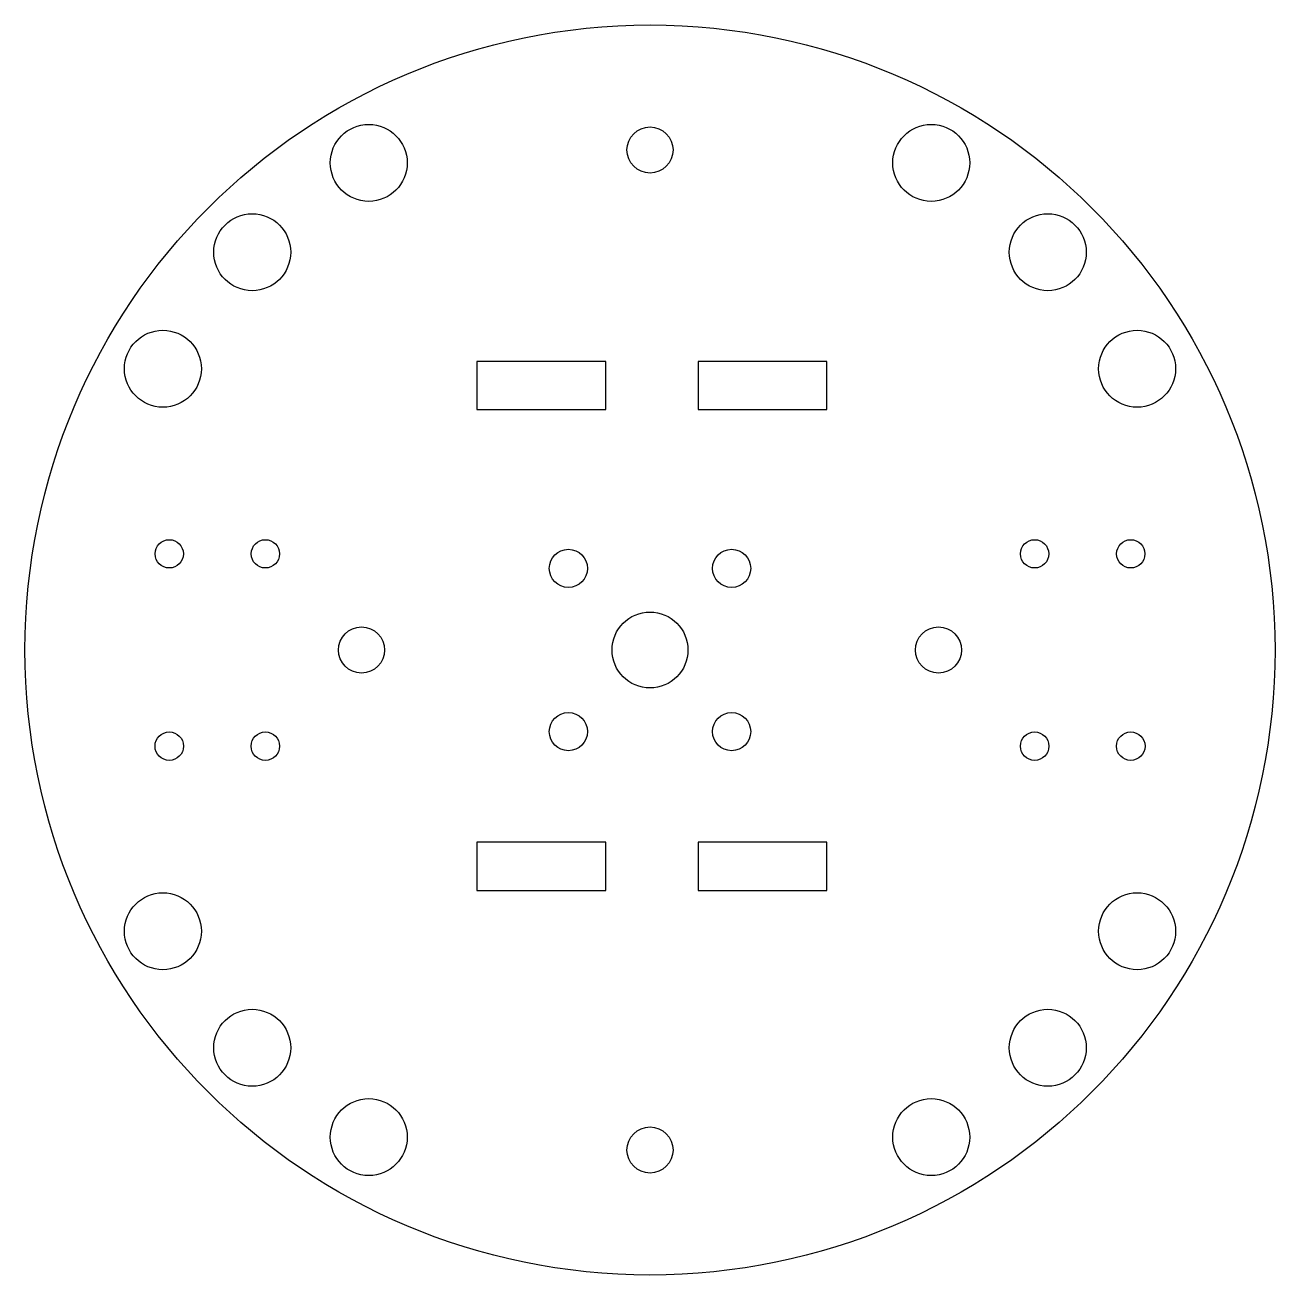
# Model space of a CAD drawing. Header units: millimetres. Extents: x -65 to 65, y -65 to 65.
import ezdxf

# ---------------------------------------------------------------- set-up
doc = ezdxf.new("R2010")
doc.units = ezdxf.units.MM

msp = doc.modelspace()

# ---------------------------------------------------------------- linework, layer by layer
at = {"color": 7, "linetype": 'Continuous', "lineweight": 25}
for p, q in [((-18, 30), (-18, 25)), ((-4.6, 30), (-18, 30)), ((-4.6, 25), (-4.6, 30)), ((5, 30), (5, 25)), ((18.4, 30), (5, 30)), ((18.4, 25), (18.4, 30)), ((-18, 25), (-4.6, 25)), ((5, 25), (18.4, 25)), ((-18, -20), (-18, -25)), ((-4.6, -20), (-18, -20)), ((-4.6, -25), (-4.6, -20)), ((5, -20), (5, -25)), ((18.4, -20), (5, -20)), ((18.4, -25), (18.4, -20)), ((-18, -25), (-4.6, -25)), ((5, -25), (18.4, -25))]:
    msp.add_line(p, q, dxfattribs=at)
for centre, radius in [((0, 0), 65), ((-29.25, 50.66), 4), ((29.25, 50.66), 4), ((0, 52), 2.4), ((-41.37, 41.37), 4), ((41.37, 41.37), 4), ((-50.66, 29.25), 4), ((50.66, 29.25), 4), ((-50, 10), 1.47), ((-40, 10), 1.47), ((-8.49, 8.49), 1.98), ((8.49, 8.49), 1.98), ((40, 10), 1.47), ((50, 10), 1.47), ((0, 0), 3.95), ((-30, 0), 2.4), ((30, 0), 2.4), ((-8.49, -8.49), 1.98), ((8.49, -8.49), 1.98), ((-50, -10), 1.48), ((-40, -10), 1.48), ((40, -10), 1.48), ((50, -10), 1.48), ((-50.66, -29.25), 4), ((50.66, -29.25), 4), ((-41.37, -41.37), 4), ((41.37, -41.37), 4), ((-29.25, -50.66), 4), ((29.25, -50.66), 4), ((0, -52), 2.4)]:
    msp.add_circle(centre, radius, dxfattribs=at)

doc.saveas('drawing.dxf')
